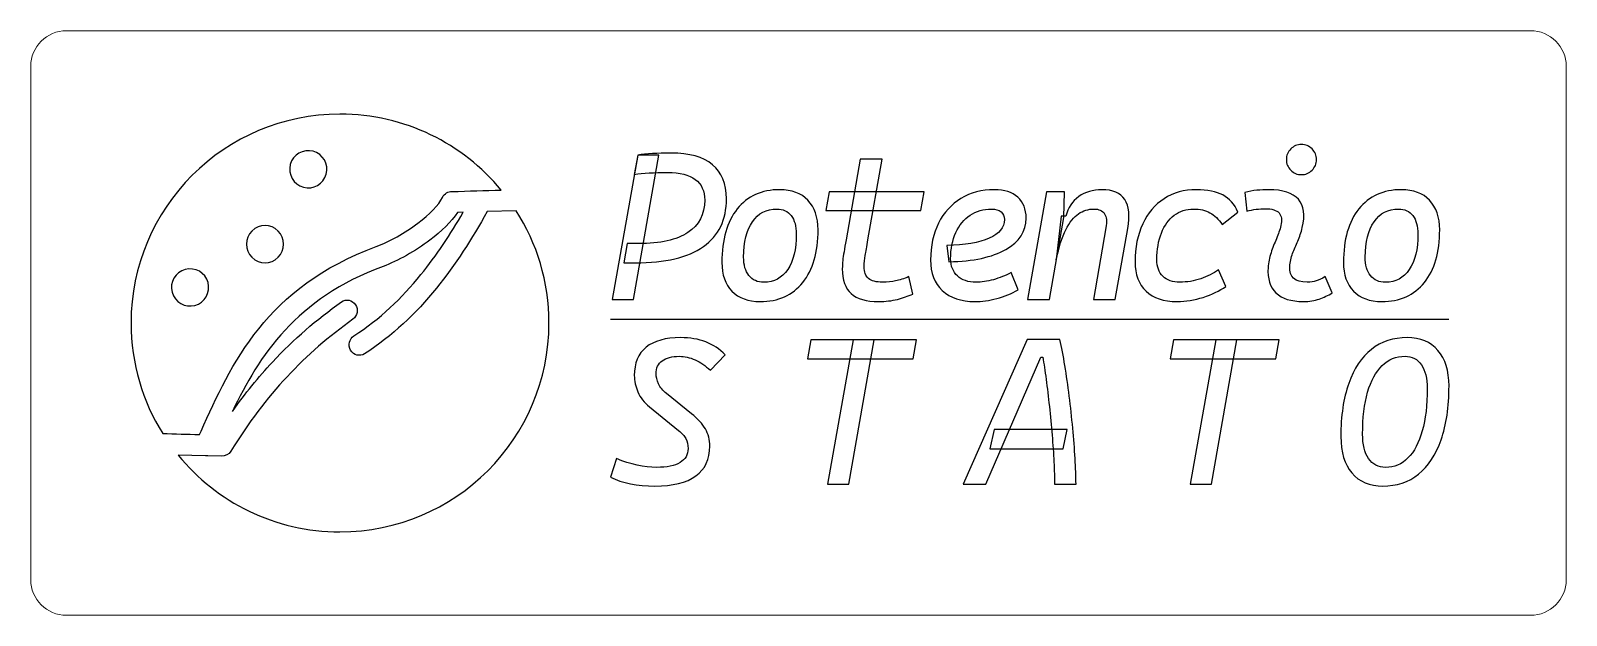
# Model space of a CAD drawing. Header units: centimetres. Extents: x -8.43 to -0.44, y 6.29 to 9.33.
import ezdxf

# ---------------------------------------------------------------- set-up
doc = ezdxf.new("R2010")
doc.units = ezdxf.units.CM
doc.header["$MEASUREMENT"] = 0
doc.layers.add('Layer 1', color=7, linetype='Continuous')

msp = doc.modelspace()

# ---------------------------------------------------------------- linework, layer by layer
at = {"layer": 'Layer 1', "color": 7, "lineweight": 20}
msp.add_open_spline([(-8.24431, 9.33314), (-8.24431, 9.33314), (-0.62432, 9.33314), (-0.62432, 9.33314), (-0.62432, 9.33314), (-0.52243, 9.33314), (-0.4391, 9.2498), (-0.4391, 9.14793), (-0.4391, 9.14793), (-0.4391, 9.14793), (-0.4391, 6.47565), (-0.4391, 6.47565), (-0.4391, 6.47565), (-0.4391, 6.37378), (-0.52243, 6.29044), (-0.62432, 6.29044), (-0.62432, 6.29044), (-0.62432, 6.29044), (-8.24431, 6.29044), (-8.24431, 6.29044), (-8.24431, 6.29044), (-8.3462, 6.29044), (-8.42953, 6.37378), (-8.42953, 6.47565), (-8.42953, 6.47565), (-8.42953, 6.47565), (-8.42953, 9.14793), (-8.42953, 9.14793), (-8.42953, 9.14793), (-8.42953, 9.2498), (-8.3462, 9.33314), (-8.24431, 9.33314)], degree=3, knots=[0, 0, 0, 0, 0.1111111, 0.1111111, 0.1111111, 0.1111111, 0.2222222, 0.2222222, 0.2222222, 0.2222222, 0.3333333, 0.3333333, 0.3333333, 0.3333333, 0.4444444, 0.4444444, 0.4444444, 0.4444444, 0.5555556, 0.5555556, 0.5555556, 0.5555556, 0.6666667, 0.6666667, 0.6666667, 0.6666667, 0.7777778, 0.7777778, 0.7777778, 0.7777778, 1, 1, 1, 1], dxfattribs=at)
at = {"layer": 'Layer 1', "color": 154}
for points, knots in [([(-6.82016, 8.89911), (-6.48244, 8.89911), (-6.18069, 8.74515), (-5.98126, 8.50358), (-5.98126, 8.50358), (-6.06639, 8.50096), (-6.1515, 8.49845), (-6.2367, 8.49619), (-6.2367, 8.49619), (-6.25702, 8.49726), (-6.27698, 8.48597), (-6.28662, 8.46579), (-6.28662, 8.46579), (-6.30568, 8.42592), (-6.35456, 8.37746), (-6.41467, 8.33197), (-6.41467, 8.33197), (-6.48259, 8.28057), (-6.56285, 8.23494), (-6.63133, 8.20974), (-6.63133, 8.20974), (-7.204, 7.99896), (-7.38521, 7.60013), (-7.54335, 7.24944), (-7.54335, 7.24944), (-7.54335, 7.24944), (-7.55158, 7.23144), (-7.55158, 7.23144), (-7.55158, 7.23144), (-7.61483, 7.23278), (-7.679, 7.23501), (-7.74283, 7.23639), (-7.74283, 7.23639), (-7.84715, 7.40328), (-7.90748, 7.60047), (-7.90748, 7.81179), (-7.90748, 7.81179), (-7.90748, 8.4123), (-7.42067, 8.89911), (-6.82016, 8.89911)], [0, 0, 0, 0, 0.0909091, 0.0909091, 0.0909091, 0.0909091, 0.1818182, 0.1818182, 0.1818182, 0.1818182, 0.2727273, 0.2727273, 0.2727273, 0.2727273, 0.3636364, 0.3636364, 0.3636364, 0.3636364, 0.4545455, 0.4545455, 0.4545455, 0.4545455, 0.5454545, 0.5454545, 0.5454545, 0.5454545, 0.6363636, 0.6363636, 0.6363636, 0.6363636, 0.7272727, 0.7272727, 0.7272727, 0.7272727, 0.8181818, 0.8181818, 0.8181818, 0.8181818, 1, 1, 1, 1]), ([(-7.0103, 8.51851), (-7.06194, 8.53235), (-7.09258, 8.58542), (-7.07874, 8.63706), (-7.07874, 8.63706), (-7.0649, 8.68869), (-7.01183, 8.71933), (-6.9602, 8.7055), (-6.9602, 8.7055), (-6.90856, 8.69166), (-6.87792, 8.63859), (-6.89176, 8.58695), (-6.89176, 8.58695), (-6.90559, 8.53532), (-6.95866, 8.50468), (-7.0103, 8.51851)], [0, 0, 0, 0, 0.2, 0.2, 0.2, 0.2, 0.4, 0.4, 0.4, 0.4, 0.6, 0.6, 0.6, 0.6, 1, 1, 1, 1]), ([(-1.81742, 8.58398), (-1.83892, 8.58398), (-1.85752, 8.59157), (-1.87287, 8.60692), (-1.87287, 8.60692), (-1.88804, 8.62227), (-1.89581, 8.6407), (-1.89581, 8.66219), (-1.89581, 8.66219), (-1.89581, 8.68404), (-1.88804, 8.70265), (-1.87287, 8.71782), (-1.87287, 8.71782), (-1.85752, 8.73299), (-1.83892, 8.74057), (-1.81742, 8.74057), (-1.81742, 8.74057), (-1.79557, 8.74057), (-1.77715, 8.73299), (-1.76198, 8.71782), (-1.76198, 8.71782), (-1.7468, 8.70265), (-1.73922, 8.68404), (-1.73922, 8.66219), (-1.73922, 8.66219), (-1.73922, 8.6407), (-1.7468, 8.62227), (-1.76198, 8.60692), (-1.76198, 8.60692), (-1.77715, 8.59157), (-1.79557, 8.58398), (-1.81742, 8.58398)], [0, 0, 0, 0, 0.1111111, 0.1111111, 0.1111111, 0.1111111, 0.2222222, 0.2222222, 0.2222222, 0.2222222, 0.3333333, 0.3333333, 0.3333333, 0.3333333, 0.4444444, 0.4444444, 0.4444444, 0.4444444, 0.5555556, 0.5555556, 0.5555556, 0.5555556, 0.6666667, 0.6666667, 0.6666667, 0.6666667, 0.7777778, 0.7777778, 0.7777778, 0.7777778, 1, 1, 1, 1]), ([(-5.40349, 7.93415), (-5.40349, 7.93415), (-5.2711, 8.68549), (-5.2711, 8.68549), (-5.2711, 8.68549), (-5.2711, 8.68549), (-5.16111, 8.68549), (-5.16111, 8.68549), (-5.16111, 8.68549), (-5.16111, 8.68549), (-5.29332, 7.93415), (-5.29332, 7.93415), (-5.29332, 7.93415), (-5.29332, 7.93415), (-5.40349, 7.93415), (-5.40349, 7.93415)], [0, 0, 0, 0, 0.2, 0.2, 0.2, 0.2, 0.4, 0.4, 0.4, 0.4, 0.6, 0.6, 0.6, 0.6, 1, 1, 1, 1]), ([(-5.34317, 8.12469), (-5.34317, 8.12469), (-5.32565, 8.22511), (-5.32565, 8.22511), (-5.32565, 8.22511), (-5.32565, 8.22511), (-5.26641, 8.22511), (-5.26641, 8.22511), (-5.26641, 8.22511), (-5.15353, 8.22511), (-5.06792, 8.24426), (-5.00976, 8.28255), (-5.00976, 8.28255), (-4.9516, 8.32084), (-4.92253, 8.37719), (-4.92253, 8.4516), (-4.92253, 8.4516), (-4.92253, 8.49892), (-4.93878, 8.53468), (-4.97147, 8.55906), (-4.97147, 8.55906), (-5.00398, 8.58344), (-5.05184, 8.59554), (-5.11506, 8.59554), (-5.11506, 8.59554), (-5.18567, 8.59554), (-5.24347, 8.59211), (-5.28862, 8.58507), (-5.28862, 8.58507), (-5.28862, 8.58507), (-5.2711, 8.68549), (-5.2711, 8.68549), (-5.2711, 8.68549), (-5.22595, 8.69253), (-5.16816, 8.69614), (-5.09754, 8.69614), (-5.09754, 8.69614), (-5.00272, 8.69614), (-4.93083, 8.67592), (-4.88225, 8.63582), (-4.88225, 8.63582), (-4.83349, 8.59554), (-4.80928, 8.53648), (-4.80928, 8.45846), (-4.80928, 8.45846), (-4.80928, 8.34883), (-4.8492, 8.26575), (-4.92939, 8.20922), (-4.92939, 8.20922), (-5.0094, 8.15287), (-5.12752, 8.12469), (-5.28393, 8.12469), (-5.28393, 8.12469), (-5.28393, 8.12469), (-5.34317, 8.12469), (-5.34317, 8.12469)], [0, 0, 0, 0, 0.0666667, 0.0666667, 0.0666667, 0.0666667, 0.1333333, 0.1333333, 0.1333333, 0.1333333, 0.2, 0.2, 0.2, 0.2, 0.2666667, 0.2666667, 0.2666667, 0.2666667, 0.3333333, 0.3333333, 0.3333333, 0.3333333, 0.4, 0.4, 0.4, 0.4, 0.4666667, 0.4666667, 0.4666667, 0.4666667, 0.5333333, 0.5333333, 0.5333333, 0.5333333, 0.6, 0.6, 0.6, 0.6, 0.6666667, 0.6666667, 0.6666667, 0.6666667, 0.7333333, 0.7333333, 0.7333333, 0.7333333, 0.8, 0.8, 0.8, 0.8, 0.8666667, 0.8666667, 0.8666667, 0.8666667, 1, 1, 1, 1]), ([(-4.01735, 7.92349), (-4.08219, 7.92349), (-4.12987, 7.9374), (-4.16039, 7.96503), (-4.16039, 7.96503), (-4.19092, 7.99285), (-4.20627, 8.03583), (-4.20627, 8.09453), (-4.20627, 8.09453), (-4.20627, 8.10934), (-4.20555, 8.12343), (-4.2041, 8.13716), (-4.2041, 8.13716), (-4.20266, 8.1507), (-4.20049, 8.16587), (-4.19742, 8.18285), (-4.19742, 8.18285), (-4.19453, 8.19983), (-4.19092, 8.2206), (-4.18658, 8.24534), (-4.18658, 8.24534), (-4.18658, 8.24534), (-4.11307, 8.66436), (-4.11307, 8.66436), (-4.11307, 8.66436), (-4.11307, 8.66436), (-3.99929, 8.66436), (-3.99929, 8.66436), (-3.99929, 8.66436), (-3.99929, 8.66436), (-4.0728, 8.24534), (-4.0728, 8.24534), (-4.0728, 8.24534), (-4.07876, 8.20994), (-4.08363, 8.18285), (-4.08743, 8.16371), (-4.08743, 8.16371), (-4.09104, 8.14474), (-4.09303, 8.12524), (-4.09303, 8.10501), (-4.09303, 8.10501), (-4.09303, 8.07719), (-4.08526, 8.05678), (-4.06973, 8.0436), (-4.06973, 8.0436), (-4.05419, 8.0306), (-4.02981, 8.02409), (-3.99658, 8.02409), (-3.99658, 8.02409), (-3.97093, 8.02409), (-3.94836, 8.02626), (-3.92885, 8.03042), (-3.92885, 8.03042), (-3.90953, 8.03475), (-3.88641, 8.04234), (-3.85968, 8.05317), (-3.85968, 8.05317), (-3.85968, 8.05317), (-3.83891, 7.96269), (-3.83891, 7.96269), (-3.83891, 7.96269), (-3.86437, 7.95185), (-3.89128, 7.94246), (-3.91964, 7.93487), (-3.91964, 7.93487), (-3.948, 7.92729), (-3.98069, 7.92349), (-4.01735, 7.92349)], [0, 0, 0, 0, 0.0555556, 0.0555556, 0.0555556, 0.0555556, 0.1111111, 0.1111111, 0.1111111, 0.1111111, 0.1666667, 0.1666667, 0.1666667, 0.1666667, 0.2222222, 0.2222222, 0.2222222, 0.2222222, 0.2777778, 0.2777778, 0.2777778, 0.2777778, 0.3333333, 0.3333333, 0.3333333, 0.3333333, 0.3888889, 0.3888889, 0.3888889, 0.3888889, 0.4444444, 0.4444444, 0.4444444, 0.4444444, 0.5, 0.5, 0.5, 0.5, 0.5555556, 0.5555556, 0.5555556, 0.5555556, 0.6111111, 0.6111111, 0.6111111, 0.6111111, 0.6666667, 0.6666667, 0.6666667, 0.6666667, 0.7222222, 0.7222222, 0.7222222, 0.7222222, 0.7777778, 0.7777778, 0.7777778, 0.7777778, 0.8333333, 0.8333333, 0.8333333, 0.8333333, 0.8888889, 0.8888889, 0.8888889, 0.8888889, 1, 1, 1, 1]), ([(-4.63411, 7.92349), (-4.6966, 7.92349), (-4.74537, 7.94156), (-4.78041, 7.97732), (-4.78041, 7.97732), (-4.81563, 8.01308), (-4.83314, 8.06292), (-4.83314, 8.12668), (-4.83314, 8.12668), (-4.83314, 8.24606), (-4.80641, 8.3389), (-4.75313, 8.40554), (-4.75313, 8.40554), (-4.70004, 8.47237), (-4.62599, 8.5056), (-4.53153, 8.5056), (-4.53153, 8.5056), (-4.46904, 8.5056), (-4.42027, 8.48736), (-4.38523, 8.45051), (-4.38523, 8.45051), (-4.35019, 8.41385), (-4.33249, 8.36274), (-4.33249, 8.29718), (-4.33249, 8.29718), (-4.33249, 8.1796), (-4.35904, 8.08803), (-4.41214, 8.02229), (-4.41214, 8.02229), (-4.46524, 7.95655), (-4.53929, 7.92349), (-4.63411, 7.92349)], [0, 0, 0, 0, 0.1111111, 0.1111111, 0.1111111, 0.1111111, 0.2222222, 0.2222222, 0.2222222, 0.2222222, 0.3333333, 0.3333333, 0.3333333, 0.3333333, 0.4444444, 0.4444444, 0.4444444, 0.4444444, 0.5555556, 0.5555556, 0.5555556, 0.5555556, 0.6666667, 0.6666667, 0.6666667, 0.6666667, 0.7777778, 0.7777778, 0.7777778, 0.7777778, 1, 1, 1, 1]), ([(-4.29134, 8.39669), (-4.29134, 8.39669), (-4.274, 8.49494), (-4.274, 8.49494), (-4.274, 8.49494), (-4.274, 8.49494), (-3.77967, 8.49494), (-3.77967, 8.49494), (-3.77967, 8.49494), (-3.77967, 8.49494), (-3.79719, 8.39669), (-3.79719, 8.39669), (-3.79719, 8.39669), (-3.79719, 8.39669), (-4.29134, 8.39669), (-4.29134, 8.39669)], [0, 0, 0, 0, 0.2, 0.2, 0.2, 0.2, 0.4, 0.4, 0.4, 0.4, 0.6, 0.6, 0.6, 0.6, 1, 1, 1, 1]), ([(-3.51094, 8.02409), (-3.48277, 8.02409), (-3.4526, 8.02861), (-3.42046, 8.03728), (-3.42046, 8.03728), (-3.38849, 8.04613), (-3.3576, 8.05841), (-3.32798, 8.0743), (-3.32798, 8.0743), (-3.32798, 8.0743), (-3.29132, 7.98382), (-3.29132, 7.98382), (-3.29132, 7.98382), (-3.326, 7.96485), (-3.36302, 7.95004), (-3.40257, 7.93939), (-3.40257, 7.93939), (-3.44195, 7.92891), (-3.4797, 7.92349), (-3.51582, 7.92349), (-3.51582, 7.92349), (-3.58842, 7.92349), (-3.64513, 7.94264), (-3.68595, 7.98075), (-3.68595, 7.98075), (-3.72659, 8.01886), (-3.747, 8.07196), (-3.747, 8.14005), (-3.747, 8.14005), (-3.747, 8.21337), (-3.73309, 8.27731), (-3.70546, 8.33203), (-3.70546, 8.33203), (-3.67782, 8.38676), (-3.63899, 8.42938), (-3.58933, 8.45991), (-3.58933, 8.45991), (-3.53948, 8.49043), (-3.4815, 8.5056), (-3.41522, 8.5056), (-3.41522, 8.5056), (-3.36302, 8.5056), (-3.32238, 8.4926), (-3.29331, 8.46641), (-3.29331, 8.46641), (-3.26423, 8.4404), (-3.2496, 8.4041), (-3.2496, 8.3575), (-3.2496, 8.3575), (-3.2496, 8.28833), (-3.285, 8.23378), (-3.35562, 8.19405), (-3.35562, 8.19405), (-3.42642, 8.15413), (-3.52503, 8.133), (-3.65182, 8.13047), (-3.65182, 8.13047), (-3.65182, 8.13047), (-3.66283, 8.21518), (-3.66283, 8.21518), (-3.66283, 8.21518), (-3.56837, 8.21662), (-3.49469, 8.22909), (-3.44195, 8.25275), (-3.44195, 8.25275), (-3.38921, 8.27641), (-3.36284, 8.30892), (-3.36284, 8.35064), (-3.36284, 8.35064), (-3.36284, 8.36743), (-3.36862, 8.3808), (-3.38036, 8.39055), (-3.38036, 8.39055), (-3.39192, 8.4003), (-3.40853, 8.405), (-3.43003, 8.405), (-3.43003, 8.405), (-3.47193, 8.405), (-3.50895, 8.39434), (-3.54092, 8.37285), (-3.54092, 8.37285), (-3.57289, 8.35136), (-3.59763, 8.3212), (-3.61551, 8.28237), (-3.61551, 8.28237), (-3.63321, 8.24353), (-3.64242, 8.1982), (-3.64279, 8.14637), (-3.64279, 8.14637), (-3.64242, 8.1079), (-3.6305, 8.07792), (-3.60721, 8.05642), (-3.60721, 8.05642), (-3.58409, 8.03493), (-3.55194, 8.02409), (-3.51094, 8.02409)], [0, 0, 0, 0, 0.04, 0.04, 0.04, 0.04, 0.08, 0.08, 0.08, 0.08, 0.12, 0.12, 0.12, 0.12, 0.16, 0.16, 0.16, 0.16, 0.2, 0.2, 0.2, 0.2, 0.24, 0.24, 0.24, 0.24, 0.28, 0.28, 0.28, 0.28, 0.32, 0.32, 0.32, 0.32, 0.36, 0.36, 0.36, 0.36, 0.4, 0.4, 0.4, 0.4, 0.44, 0.44, 0.44, 0.44, 0.48, 0.48, 0.48, 0.48, 0.52, 0.52, 0.52, 0.52, 0.56, 0.56, 0.56, 0.56, 0.6, 0.6, 0.6, 0.6, 0.64, 0.64, 0.64, 0.64, 0.68, 0.68, 0.68, 0.68, 0.72, 0.72, 0.72, 0.72, 0.76, 0.76, 0.76, 0.76, 0.8, 0.8, 0.8, 0.8, 0.84, 0.84, 0.84, 0.84, 0.88, 0.88, 0.88, 0.88, 0.92, 0.92, 0.92, 0.92, 1, 1, 1, 1]), ([(-3.24276, 7.93415), (-3.24276, 7.93415), (-3.14378, 8.49494), (-3.14378, 8.49494), (-3.14378, 8.49494), (-3.14378, 8.49494), (-3.05023, 8.49494), (-3.05023, 8.49494), (-3.05023, 8.49494), (-3.05023, 8.49494), (-3.05384, 8.36111), (-3.05384, 8.36111), (-3.05384, 8.36111), (-3.05384, 8.36111), (-3.12897, 7.93415), (-3.12897, 7.93415), (-3.12897, 7.93415), (-3.12897, 7.93415), (-3.24276, 7.93415), (-3.24276, 7.93415)], [0, 0, 0, 0, 0.1666667, 0.1666667, 0.1666667, 0.1666667, 0.3333333, 0.3333333, 0.3333333, 0.3333333, 0.5, 0.5, 0.5, 0.5, 0.6666667, 0.6666667, 0.6666667, 0.6666667, 1, 1, 1, 1]), ([(-2.89996, 7.93415), (-2.89996, 7.93415), (-2.83476, 8.30711), (-2.83476, 8.30711), (-2.83476, 8.30711), (-2.82916, 8.33962), (-2.83151, 8.364), (-2.84198, 8.38044), (-2.84198, 8.38044), (-2.85246, 8.39687), (-2.87106, 8.405), (-2.89779, 8.405), (-2.89779, 8.405), (-2.92633, 8.405), (-2.95288, 8.39687), (-2.97726, 8.38026), (-2.97726, 8.38026), (-3.00146, 8.36364), (-3.0235, 8.33601), (-3.043, 8.29736), (-3.043, 8.29736), (-3.06269, 8.25871), (-3.0793, 8.20651), (-3.09303, 8.14059), (-3.09303, 8.14059), (-3.09303, 8.14059), (-3.06666, 8.36743), (-3.06666, 8.36743), (-3.06666, 8.36743), (-3.06666, 8.36743), (-3.04336, 8.36743), (-3.04336, 8.36743), (-3.04336, 8.36743), (-3.03198, 8.41168), (-3.00959, 8.44564), (-2.97618, 8.46966), (-2.97618, 8.46966), (-2.94258, 8.49368), (-2.90231, 8.5056), (-2.85553, 8.5056), (-2.85553, 8.5056), (-2.79864, 8.5056), (-2.75908, 8.48862), (-2.73669, 8.45449), (-2.73669, 8.45449), (-2.71429, 8.42053), (-2.70905, 8.36996), (-2.72115, 8.30296), (-2.72115, 8.30296), (-2.72115, 8.30296), (-2.78617, 7.93415), (-2.78617, 7.93415), (-2.78617, 7.93415), (-2.78617, 7.93415), (-2.89996, 7.93415), (-2.89996, 7.93415)], [0, 0, 0, 0, 0.0666667, 0.0666667, 0.0666667, 0.0666667, 0.1333333, 0.1333333, 0.1333333, 0.1333333, 0.2, 0.2, 0.2, 0.2, 0.2666667, 0.2666667, 0.2666667, 0.2666667, 0.3333333, 0.3333333, 0.3333333, 0.3333333, 0.4, 0.4, 0.4, 0.4, 0.4666667, 0.4666667, 0.4666667, 0.4666667, 0.5333333, 0.5333333, 0.5333333, 0.5333333, 0.6, 0.6, 0.6, 0.6, 0.6666667, 0.6666667, 0.6666667, 0.6666667, 0.7333333, 0.7333333, 0.7333333, 0.7333333, 0.8, 0.8, 0.8, 0.8, 0.8666667, 0.8666667, 0.8666667, 0.8666667, 1, 1, 1, 1]), ([(-2.44918, 8.02409), (-2.41251, 8.02409), (-2.37657, 8.03005), (-2.34153, 8.04215), (-2.34153, 8.04215), (-2.30649, 8.05408), (-2.27525, 8.06979), (-2.24816, 8.08911), (-2.24816, 8.08911), (-2.24816, 8.08911), (-2.21005, 8.00242), (-2.21005, 8.00242), (-2.21005, 8.00242), (-2.24455, 7.97876), (-2.2841, 7.9598), (-2.32853, 7.94535), (-2.32853, 7.94535), (-2.37296, 7.93072), (-2.41829, 7.92349), (-2.46453, 7.92349), (-2.46453, 7.92349), (-2.53406, 7.92349), (-2.58788, 7.94156), (-2.62599, 7.9775), (-2.62599, 7.9775), (-2.66392, 8.01344), (-2.68307, 8.06419), (-2.68307, 8.12939), (-2.68307, 8.12939), (-2.68307, 8.20525), (-2.66988, 8.27135), (-2.64333, 8.32752), (-2.64333, 8.32752), (-2.61696, 8.38387), (-2.57976, 8.42758), (-2.53208, 8.45882), (-2.53208, 8.45882), (-2.48421, 8.49007), (-2.42823, 8.5056), (-2.36393, 8.5056), (-2.36393, 8.5056), (-2.30613, 8.5056), (-2.26008, 8.49639), (-2.22594, 8.47815), (-2.22594, 8.47815), (-2.19163, 8.45973), (-2.1658, 8.43011), (-2.1481, 8.38929), (-2.1481, 8.38929), (-2.1481, 8.38929), (-2.2301, 8.32409), (-2.2301, 8.32409), (-2.2301, 8.32409), (-2.24852, 8.35226), (-2.26947, 8.37285), (-2.29313, 8.38586), (-2.29313, 8.38586), (-2.31679, 8.39868), (-2.34533, 8.405), (-2.37874, 8.405), (-2.37874, 8.405), (-2.41685, 8.405), (-2.45026, 8.39416), (-2.47916, 8.37231), (-2.47916, 8.37231), (-2.50787, 8.35046), (-2.53009, 8.31975), (-2.5458, 8.2802), (-2.5458, 8.2802), (-2.56152, 8.24065), (-2.56946, 8.19423), (-2.56982, 8.14113), (-2.56982, 8.14113), (-2.56946, 8.10392), (-2.55881, 8.07521), (-2.53786, 8.0548), (-2.53786, 8.0548), (-2.51691, 8.03439), (-2.48729, 8.02409), (-2.44918, 8.02409)], [0, 0, 0, 0, 0.047619, 0.047619, 0.047619, 0.047619, 0.0952381, 0.0952381, 0.0952381, 0.0952381, 0.1428571, 0.1428571, 0.1428571, 0.1428571, 0.1904762, 0.1904762, 0.1904762, 0.1904762, 0.2380952, 0.2380952, 0.2380952, 0.2380952, 0.2857143, 0.2857143, 0.2857143, 0.2857143, 0.3333333, 0.3333333, 0.3333333, 0.3333333, 0.3809524, 0.3809524, 0.3809524, 0.3809524, 0.4285714, 0.4285714, 0.4285714, 0.4285714, 0.4761905, 0.4761905, 0.4761905, 0.4761905, 0.5238095, 0.5238095, 0.5238095, 0.5238095, 0.5714286, 0.5714286, 0.5714286, 0.5714286, 0.6190476, 0.6190476, 0.6190476, 0.6190476, 0.6666667, 0.6666667, 0.6666667, 0.6666667, 0.7142857, 0.7142857, 0.7142857, 0.7142857, 0.7619048, 0.7619048, 0.7619048, 0.7619048, 0.8095238, 0.8095238, 0.8095238, 0.8095238, 0.8571429, 0.8571429, 0.8571429, 0.8571429, 0.9047619, 0.9047619, 0.9047619, 0.9047619, 1, 1, 1, 1]), ([(-1.69316, 8.05317), (-1.69316, 8.05317), (-1.65668, 7.9681), (-1.65668, 7.9681), (-1.65668, 7.9681), (-1.67817, 7.95564), (-1.70093, 7.94517), (-1.72495, 7.9365), (-1.72495, 7.9365), (-1.74879, 7.92783), (-1.77642, 7.92349), (-1.80749, 7.92349), (-1.80749, 7.92349), (-1.87125, 7.92349), (-1.91875, 7.93848), (-1.94981, 7.96847), (-1.94981, 7.96847), (-1.98088, 7.99845), (-1.9946, 8.04252), (-1.99099, 8.10031), (-1.99099, 8.10031), (-1.98936, 8.12668), (-1.98413, 8.15251), (-1.97546, 8.17761), (-1.97546, 8.17761), (-1.96679, 8.20254), (-1.9574, 8.22692), (-1.94746, 8.25058), (-1.94746, 8.25058), (-1.93735, 8.27424), (-1.92958, 8.297), (-1.92434, 8.31885), (-1.92434, 8.31885), (-1.91694, 8.34775), (-1.92001, 8.3696), (-1.93356, 8.38441), (-1.93356, 8.38441), (-1.94728, 8.39922), (-1.97076, 8.40663), (-2.00435, 8.40663), (-2.00435, 8.40663), (-2.03777, 8.40663), (-2.0701, 8.40265), (-2.10116, 8.39452), (-2.10116, 8.39452), (-2.10116, 8.39452), (-2.11218, 8.49079), (-2.11218, 8.49079), (-2.11218, 8.49079), (-2.09141, 8.49675), (-2.07064, 8.50072), (-2.04987, 8.50271), (-2.04987, 8.50271), (-2.02892, 8.5047), (-2.00815, 8.5056), (-1.98738, 8.5056), (-1.98738, 8.5056), (-1.91441, 8.5056), (-1.86294, 8.48898), (-1.83332, 8.45557), (-1.83332, 8.45557), (-1.8037, 8.42234), (-1.79683, 8.37321), (-1.81273, 8.30819), (-1.81273, 8.30819), (-1.81869, 8.28327), (-1.82663, 8.25979), (-1.83621, 8.23812), (-1.83621, 8.23812), (-1.84596, 8.21644), (-1.85481, 8.19495), (-1.86294, 8.17382), (-1.86294, 8.17382), (-1.87106, 8.15269), (-1.87612, 8.12975), (-1.87775, 8.10501), (-1.87775, 8.10501), (-1.88172, 8.05119), (-1.85138, 8.02409), (-1.78672, 8.02409), (-1.78672, 8.02409), (-1.7692, 8.02409), (-1.75367, 8.02626), (-1.74048, 8.03078), (-1.74048, 8.03078), (-1.7273, 8.03511), (-1.71141, 8.0427), (-1.69316, 8.05317)], [0, 0, 0, 0, 0.0434783, 0.0434783, 0.0434783, 0.0434783, 0.0869565, 0.0869565, 0.0869565, 0.0869565, 0.1304348, 0.1304348, 0.1304348, 0.1304348, 0.173913, 0.173913, 0.173913, 0.173913, 0.2173913, 0.2173913, 0.2173913, 0.2173913, 0.2608696, 0.2608696, 0.2608696, 0.2608696, 0.3043478, 0.3043478, 0.3043478, 0.3043478, 0.3478261, 0.3478261, 0.3478261, 0.3478261, 0.3913043, 0.3913043, 0.3913043, 0.3913043, 0.4347826, 0.4347826, 0.4347826, 0.4347826, 0.4782609, 0.4782609, 0.4782609, 0.4782609, 0.5217391, 0.5217391, 0.5217391, 0.5217391, 0.5652174, 0.5652174, 0.5652174, 0.5652174, 0.6086957, 0.6086957, 0.6086957, 0.6086957, 0.6521739, 0.6521739, 0.6521739, 0.6521739, 0.6956522, 0.6956522, 0.6956522, 0.6956522, 0.7391304, 0.7391304, 0.7391304, 0.7391304, 0.7826087, 0.7826087, 0.7826087, 0.7826087, 0.826087, 0.826087, 0.826087, 0.826087, 0.8695652, 0.8695652, 0.8695652, 0.8695652, 0.9130435, 0.9130435, 0.9130435, 0.9130435, 1, 1, 1, 1]), ([(-1.39951, 7.92349), (-1.462, 7.92349), (-1.51077, 7.94156), (-1.54581, 7.97732), (-1.54581, 7.97732), (-1.58103, 8.01308), (-1.59854, 8.06292), (-1.59854, 8.12668), (-1.59854, 8.12668), (-1.59854, 8.24606), (-1.57181, 8.3389), (-1.51853, 8.40554), (-1.51853, 8.40554), (-1.46544, 8.47237), (-1.39139, 8.5056), (-1.29693, 8.5056), (-1.29693, 8.5056), (-1.23444, 8.5056), (-1.18567, 8.48736), (-1.15063, 8.45051), (-1.15063, 8.45051), (-1.11559, 8.41385), (-1.09789, 8.36274), (-1.09789, 8.29718), (-1.09789, 8.29718), (-1.09789, 8.1796), (-1.12444, 8.08803), (-1.17754, 8.02229), (-1.17754, 8.02229), (-1.23064, 7.95655), (-1.30469, 7.92349), (-1.39951, 7.92349)], [0, 0, 0, 0, 0.1111111, 0.1111111, 0.1111111, 0.1111111, 0.2222222, 0.2222222, 0.2222222, 0.2222222, 0.3333333, 0.3333333, 0.3333333, 0.3333333, 0.4444444, 0.4444444, 0.4444444, 0.4444444, 0.5555556, 0.5555556, 0.5555556, 0.5555556, 0.6666667, 0.6666667, 0.6666667, 0.6666667, 0.7777778, 0.7777778, 0.7777778, 0.7777778, 1, 1, 1, 1]), ([(-5.9032, 8.39634), (-5.79535, 8.22752), (-5.73284, 8.02696), (-5.73284, 7.81179), (-5.73284, 7.81179), (-5.73284, 7.21128), (-6.21965, 6.72447), (-6.82016, 6.72447), (-6.82016, 6.72447), (-7.15944, 6.72447), (-7.4624, 6.8799), (-7.6618, 7.1234), (-7.6618, 7.1234), (-7.6618, 7.1234), (-7.52027, 7.11984), (-7.52027, 7.11984), (-7.52027, 7.11984), (-7.51626, 7.11974), (-7.51234, 7.12012), (-7.50856, 7.12091), (-7.50856, 7.12091), (-7.50856, 7.12091), (-7.4366, 7.1194), (-7.4366, 7.1194), (-7.4366, 7.1194), (-7.41788, 7.11788), (-7.39898, 7.12686), (-7.38813, 7.14447), (-7.38813, 7.14447), (-7.29775, 7.29151), (-7.20081, 7.41939), (-7.09568, 7.53223), (-7.09568, 7.53223), (-6.99061, 7.64502), (-6.87701, 7.74322), (-6.75328, 7.83091), (-6.75328, 7.83091), (-6.72925, 7.84799), (-6.72306, 7.88215), (-6.73946, 7.90718), (-6.73946, 7.90718), (-6.75586, 7.93221), (-6.78865, 7.93865), (-6.81268, 7.92157), (-6.81268, 7.92157), (-6.94194, 7.82996), (-7.06087, 7.7271), (-7.17116, 7.60871), (-7.17116, 7.60871), (-7.24449, 7.53), (-7.31387, 7.44456), (-7.37979, 7.35113), (-7.37979, 7.35113), (-7.24073, 7.6408), (-7.04962, 7.93931), (-6.59627, 8.10618), (-6.59627, 8.10618), (-6.51848, 8.13481), (-6.4283, 8.18589), (-6.35279, 8.24303), (-6.35279, 8.24303), (-6.29253, 8.28863), (-6.2404, 8.33921), (-6.20895, 8.38728), (-6.20895, 8.38728), (-6.20895, 8.38728), (-6.17875, 8.38808), (-6.17875, 8.38808), (-6.17875, 8.38808), (-6.24527, 8.27351), (-6.31766, 8.16376), (-6.39915, 8.06349), (-6.39915, 8.06349), (-6.49921, 7.94039), (-6.61329, 7.83149), (-6.74756, 7.7455), (-6.74756, 7.7455), (-6.77239, 7.7296), (-6.78014, 7.69573), (-6.76488, 7.66987), (-6.76488, 7.66987), (-6.74962, 7.64401), (-6.71711, 7.63592), (-6.69228, 7.65182), (-6.69228, 7.65182), (-6.54809, 7.74416), (-6.42581, 7.86083), (-6.31871, 7.99259), (-6.31871, 7.99259), (-6.21917, 8.11506), (-6.13292, 8.25056), (-6.05443, 8.39153), (-6.05443, 8.39153), (-6.05443, 8.39153), (-5.9032, 8.39634), (-5.9032, 8.39634)], [0, 0, 0, 0, 0.04, 0.04, 0.04, 0.04, 0.08, 0.08, 0.08, 0.08, 0.12, 0.12, 0.12, 0.12, 0.16, 0.16, 0.16, 0.16, 0.2, 0.2, 0.2, 0.2, 0.24, 0.24, 0.24, 0.24, 0.28, 0.28, 0.28, 0.28, 0.32, 0.32, 0.32, 0.32, 0.36, 0.36, 0.36, 0.36, 0.4, 0.4, 0.4, 0.4, 0.44, 0.44, 0.44, 0.44, 0.48, 0.48, 0.48, 0.48, 0.52, 0.52, 0.52, 0.52, 0.56, 0.56, 0.56, 0.56, 0.6, 0.6, 0.6, 0.6, 0.64, 0.64, 0.64, 0.64, 0.68, 0.68, 0.68, 0.68, 0.72, 0.72, 0.72, 0.72, 0.76, 0.76, 0.76, 0.76, 0.8, 0.8, 0.8, 0.8, 0.84, 0.84, 0.84, 0.84, 0.88, 0.88, 0.88, 0.88, 0.92, 0.92, 0.92, 0.92, 1, 1, 1, 1]), ([(-4.61461, 8.02355), (-4.56169, 8.02355), (-4.52033, 8.04577), (-4.49053, 8.09002), (-4.49053, 8.09002), (-4.46073, 8.13427), (-4.44574, 8.19567), (-4.44574, 8.27442), (-4.44574, 8.27442), (-4.44574, 8.31524), (-4.45459, 8.34739), (-4.47229, 8.3705), (-4.47229, 8.3705), (-4.48981, 8.39362), (-4.51473, 8.405), (-4.54688, 8.405), (-4.54688, 8.405), (-4.60124, 8.405), (-4.64369, 8.38297), (-4.67403, 8.3389), (-4.67403, 8.3389), (-4.70455, 8.29483), (-4.7199, 8.23342), (-4.7199, 8.15486), (-4.7199, 8.15486), (-4.7199, 8.1135), (-4.71069, 8.08135), (-4.69209, 8.05823), (-4.69209, 8.05823), (-4.67367, 8.03511), (-4.64766, 8.02355), (-4.61461, 8.02355)], [0, 0, 0, 0, 0.1111111, 0.1111111, 0.1111111, 0.1111111, 0.2222222, 0.2222222, 0.2222222, 0.2222222, 0.3333333, 0.3333333, 0.3333333, 0.3333333, 0.4444444, 0.4444444, 0.4444444, 0.4444444, 0.5555556, 0.5555556, 0.5555556, 0.5555556, 0.6666667, 0.6666667, 0.6666667, 0.6666667, 0.7777778, 0.7777778, 0.7777778, 0.7777778, 1, 1, 1, 1]), ([(-1.38001, 8.02355), (-1.32709, 8.02355), (-1.28573, 8.04577), (-1.25593, 8.09002), (-1.25593, 8.09002), (-1.22613, 8.13427), (-1.21114, 8.19567), (-1.21114, 8.27442), (-1.21114, 8.27442), (-1.21114, 8.31524), (-1.21999, 8.34739), (-1.23769, 8.3705), (-1.23769, 8.3705), (-1.25521, 8.39362), (-1.28013, 8.405), (-1.31228, 8.405), (-1.31228, 8.405), (-1.36664, 8.405), (-1.40909, 8.38297), (-1.43943, 8.3389), (-1.43943, 8.3389), (-1.46995, 8.29483), (-1.4853, 8.23342), (-1.4853, 8.15486), (-1.4853, 8.15486), (-1.4853, 8.1135), (-1.47609, 8.08135), (-1.45749, 8.05823), (-1.45749, 8.05823), (-1.43907, 8.03511), (-1.41306, 8.02355), (-1.38001, 8.02355)], [0, 0, 0, 0, 0.1111111, 0.1111111, 0.1111111, 0.1111111, 0.2222222, 0.2222222, 0.2222222, 0.2222222, 0.3333333, 0.3333333, 0.3333333, 0.3333333, 0.4444444, 0.4444444, 0.4444444, 0.4444444, 0.5555556, 0.5555556, 0.5555556, 0.5555556, 0.6666667, 0.6666667, 0.6666667, 0.6666667, 0.7777778, 0.7777778, 0.7777778, 0.7777778, 1, 1, 1, 1]), ([(-7.27882, 8.15363), (-7.31662, 8.19143), (-7.31662, 8.25271), (-7.27882, 8.29052), (-7.27882, 8.29052), (-7.24101, 8.32832), (-7.17973, 8.32832), (-7.14193, 8.29052), (-7.14193, 8.29052), (-7.10413, 8.25271), (-7.10413, 8.19143), (-7.14193, 8.15363), (-7.14193, 8.15363), (-7.17973, 8.11583), (-7.24101, 8.11583), (-7.27882, 8.15363)], [0, 0, 0, 0, 0.2, 0.2, 0.2, 0.2, 0.4, 0.4, 0.4, 0.4, 0.6, 0.6, 0.6, 0.6, 1, 1, 1, 1]), ([(-7.6938, 7.9719), (-7.70763, 8.02353), (-7.67699, 8.0766), (-7.62536, 8.09044), (-7.62536, 8.09044), (-7.57372, 8.10428), (-7.52065, 8.07364), (-7.50681, 8.022), (-7.50681, 8.022), (-7.49298, 7.97036), (-7.52362, 7.91729), (-7.57525, 7.90346), (-7.57525, 7.90346), (-7.62689, 7.88962), (-7.67996, 7.92026), (-7.6938, 7.9719)], [0, 0, 0, 0, 0.2, 0.2, 0.2, 0.2, 0.4, 0.4, 0.4, 0.4, 0.6, 0.6, 0.6, 0.6, 1, 1, 1, 1]), ([(-5.1817, 6.96301), (-5.27309, 6.96301), (-5.35039, 6.97855), (-5.41342, 7.00961), (-5.41342, 7.00961), (-5.41342, 7.00961), (-5.38073, 7.10588), (-5.38073, 7.10588), (-5.38073, 7.10588), (-5.30831, 7.07553), (-5.23877, 7.06036), (-5.17177, 7.06036), (-5.17177, 7.06036), (-5.11849, 7.06036), (-5.07803, 7.06867), (-5.05058, 7.08529), (-5.05058, 7.08529), (-5.02295, 7.1019), (-5.00922, 7.12629), (-5.00922, 7.15825), (-5.00922, 7.15825), (-5.00922, 7.17812), (-5.01319, 7.19528), (-5.02096, 7.20991), (-5.02096, 7.20991), (-5.02872, 7.22454), (-5.04137, 7.23899), (-5.05889, 7.25307), (-5.05889, 7.25307), (-5.05889, 7.25307), (-5.21024, 7.37589), (-5.21024, 7.37589), (-5.21024, 7.37589), (-5.23751, 7.3981), (-5.25738, 7.42375), (-5.26984, 7.45283), (-5.26984, 7.45283), (-5.2823, 7.48191), (-5.28862, 7.51044), (-5.28862, 7.53826), (-5.28862, 7.53826), (-5.28862, 7.6031), (-5.26803, 7.65222), (-5.22703, 7.68563), (-5.22703, 7.68563), (-5.18586, 7.71887), (-5.12625, 7.73566), (-5.04787, 7.73566), (-5.04787, 7.73566), (-4.95016, 7.73566), (-4.87286, 7.70586), (-4.81615, 7.64626), (-4.81615, 7.64626), (-4.81615, 7.64626), (-4.89291, 7.56571), (-4.89291, 7.56571), (-4.89291, 7.56571), (-4.91855, 7.58973), (-4.9451, 7.60779), (-4.97219, 7.62007), (-4.97219, 7.62007), (-4.99929, 7.63217), (-5.02674, 7.63831), (-5.05419, 7.63831), (-5.05419, 7.63831), (-5.09302, 7.63831), (-5.12282, 7.63055), (-5.14395, 7.6152), (-5.14395, 7.6152), (-5.1649, 7.59984), (-5.17538, 7.57727), (-5.17538, 7.54729), (-5.17538, 7.54729), (-5.17538, 7.53139), (-5.17123, 7.51406), (-5.16274, 7.49545), (-5.16274, 7.49545), (-5.15425, 7.47667), (-5.1407, 7.45969), (-5.12192, 7.44452), (-5.12192, 7.44452), (-5.12192, 7.44452), (-4.9917, 7.33977), (-4.9917, 7.33977), (-4.9917, 7.33977), (-4.95829, 7.31267), (-4.9339, 7.28613), (-4.91873, 7.26012), (-4.91873, 7.26012), (-4.90356, 7.23429), (-4.89598, 7.20431), (-4.89598, 7.17053), (-4.89598, 7.17053), (-4.89598, 7.10244), (-4.92018, 7.05079), (-4.9684, 7.01575), (-4.9684, 7.01575), (-5.0168, 6.98071), (-5.08796, 6.96301), (-5.1817, 6.96301)], [0, 0, 0, 0, 0.0384615, 0.0384615, 0.0384615, 0.0384615, 0.0769231, 0.0769231, 0.0769231, 0.0769231, 0.1153846, 0.1153846, 0.1153846, 0.1153846, 0.1538462, 0.1538462, 0.1538462, 0.1538462, 0.1923077, 0.1923077, 0.1923077, 0.1923077, 0.2307692, 0.2307692, 0.2307692, 0.2307692, 0.2692308, 0.2692308, 0.2692308, 0.2692308, 0.3076923, 0.3076923, 0.3076923, 0.3076923, 0.3461538, 0.3461538, 0.3461538, 0.3461538, 0.3846154, 0.3846154, 0.3846154, 0.3846154, 0.4230769, 0.4230769, 0.4230769, 0.4230769, 0.4615385, 0.4615385, 0.4615385, 0.4615385, 0.5, 0.5, 0.5, 0.5, 0.5384615, 0.5384615, 0.5384615, 0.5384615, 0.5769231, 0.5769231, 0.5769231, 0.5769231, 0.6153846, 0.6153846, 0.6153846, 0.6153846, 0.6538462, 0.6538462, 0.6538462, 0.6538462, 0.6923077, 0.6923077, 0.6923077, 0.6923077, 0.7307692, 0.7307692, 0.7307692, 0.7307692, 0.7692308, 0.7692308, 0.7692308, 0.7692308, 0.8076923, 0.8076923, 0.8076923, 0.8076923, 0.8461538, 0.8461538, 0.8461538, 0.8461538, 0.8846154, 0.8846154, 0.8846154, 0.8846154, 0.9230769, 0.9230769, 0.9230769, 0.9230769, 1, 1, 1, 1]), ([(-4.38747, 7.62459), (-4.38747, 7.62459), (-4.37013, 7.72501), (-4.37013, 7.72501), (-4.37013, 7.72501), (-4.37013, 7.72501), (-3.82035, 7.72501), (-3.82035, 7.72501), (-3.82035, 7.72501), (-3.82035, 7.72501), (-3.83769, 7.62459), (-3.83769, 7.62459), (-3.83769, 7.62459), (-3.83769, 7.62459), (-4.38747, 7.62459), (-4.38747, 7.62459)], [0, 0, 0, 0, 0.2, 0.2, 0.2, 0.2, 0.4, 0.4, 0.4, 0.4, 0.6, 0.6, 0.6, 0.6, 1, 1, 1, 1]), ([(-4.28271, 6.97367), (-4.28271, 6.97367), (-4.14996, 7.72501), (-4.14996, 7.72501), (-4.14996, 7.72501), (-4.14996, 7.72501), (-4.03997, 7.72501), (-4.03997, 7.72501), (-4.03997, 7.72501), (-4.03997, 7.72501), (-4.17272, 6.97367), (-4.17272, 6.97367), (-4.17272, 6.97367), (-4.17272, 6.97367), (-4.28271, 6.97367), (-4.28271, 6.97367)], [0, 0, 0, 0, 0.2, 0.2, 0.2, 0.2, 0.4, 0.4, 0.4, 0.4, 0.6, 0.6, 0.6, 0.6, 1, 1, 1, 1]), ([(-3.57752, 6.97367), (-3.57752, 6.97367), (-3.24411, 7.72555), (-3.24411, 7.72555), (-3.24411, 7.72555), (-3.24411, 7.72555), (-3.07416, 7.72555), (-3.07416, 7.72555), (-3.07416, 7.72555), (-3.06513, 7.68563), (-3.05628, 7.64048), (-3.04797, 7.58991), (-3.04797, 7.58991), (-3.03984, 7.53916), (-3.03225, 7.48624), (-3.02521, 7.43079), (-3.02521, 7.43079), (-3.01835, 7.37553), (-3.01239, 7.32008), (-3.00733, 7.26499), (-3.00733, 7.26499), (-3.00227, 7.20973), (-2.99812, 7.15717), (-2.99523, 7.10732), (-2.99523, 7.10732), (-2.99216, 7.05729), (-2.99053, 7.01286), (-2.99017, 6.97367), (-2.99017, 6.97367), (-2.99017, 6.97367), (-3.10233, 6.97367), (-3.10233, 6.97367), (-3.10233, 6.97367), (-3.10197, 7.00618), (-3.10287, 7.04447), (-3.10522, 7.08854), (-3.10522, 7.08854), (-3.10757, 7.13261), (-3.11064, 7.17938), (-3.11479, 7.22869), (-3.11479, 7.22869), (-3.11877, 7.27818), (-3.12346, 7.32767), (-3.12906, 7.37715), (-3.12906, 7.37715), (-3.13448, 7.42664), (-3.14008, 7.47378), (-3.14586, 7.51821), (-3.14586, 7.51821), (-3.15182, 7.56264), (-3.15742, 7.60147), (-3.1632, 7.63452), (-3.1632, 7.63452), (-3.1632, 7.63452), (-3.17259, 7.63452), (-3.17259, 7.63452), (-3.17259, 7.63452), (-3.17259, 7.63452), (-3.45994, 6.97367), (-3.45994, 6.97367), (-3.45994, 6.97367), (-3.45994, 6.97367), (-3.57752, 6.97367), (-3.57752, 6.97367)], [0, 0, 0, 0, 0.0588235, 0.0588235, 0.0588235, 0.0588235, 0.1176471, 0.1176471, 0.1176471, 0.1176471, 0.1764706, 0.1764706, 0.1764706, 0.1764706, 0.2352941, 0.2352941, 0.2352941, 0.2352941, 0.2941176, 0.2941176, 0.2941176, 0.2941176, 0.3529412, 0.3529412, 0.3529412, 0.3529412, 0.4117647, 0.4117647, 0.4117647, 0.4117647, 0.4705882, 0.4705882, 0.4705882, 0.4705882, 0.5294118, 0.5294118, 0.5294118, 0.5294118, 0.5882353, 0.5882353, 0.5882353, 0.5882353, 0.6470588, 0.6470588, 0.6470588, 0.6470588, 0.7058824, 0.7058824, 0.7058824, 0.7058824, 0.7647059, 0.7647059, 0.7647059, 0.7647059, 0.8235294, 0.8235294, 0.8235294, 0.8235294, 0.8823529, 0.8823529, 0.8823529, 0.8823529, 1, 1, 1, 1]), ([(-2.50063, 7.62459), (-2.50063, 7.62459), (-2.48329, 7.72501), (-2.48329, 7.72501), (-2.48329, 7.72501), (-2.48329, 7.72501), (-1.93351, 7.72501), (-1.93351, 7.72501), (-1.93351, 7.72501), (-1.93351, 7.72501), (-1.95085, 7.62459), (-1.95085, 7.62459), (-1.95085, 7.62459), (-1.95085, 7.62459), (-2.50063, 7.62459), (-2.50063, 7.62459)], [0, 0, 0, 0, 0.2, 0.2, 0.2, 0.2, 0.4, 0.4, 0.4, 0.4, 0.6, 0.6, 0.6, 0.6, 1, 1, 1, 1]), ([(-2.39587, 6.97367), (-2.39587, 6.97367), (-2.26312, 7.72501), (-2.26312, 7.72501), (-2.26312, 7.72501), (-2.26312, 7.72501), (-2.15313, 7.72501), (-2.15313, 7.72501), (-2.15313, 7.72501), (-2.15313, 7.72501), (-2.28588, 6.97367), (-2.28588, 6.97367), (-2.28588, 6.97367), (-2.28588, 6.97367), (-2.39587, 6.97367), (-2.39587, 6.97367)], [0, 0, 0, 0, 0.2, 0.2, 0.2, 0.2, 0.4, 0.4, 0.4, 0.4, 0.6, 0.6, 0.6, 0.6, 1, 1, 1, 1]), ([(-1.39375, 6.96301), (-1.46257, 6.96301), (-1.51621, 6.98577), (-1.55468, 7.0311), (-1.55468, 7.0311), (-1.59315, 7.07644), (-1.61229, 7.13947), (-1.61229, 7.2202), (-1.61229, 7.2202), (-1.61229, 7.32821), (-1.59856, 7.42068), (-1.57129, 7.49744), (-1.57129, 7.49744), (-1.54402, 7.57438), (-1.50447, 7.63326), (-1.45299, 7.67426), (-1.45299, 7.67426), (-1.40152, 7.71507), (-1.33957, 7.73566), (-1.26733, 7.73566), (-1.26733, 7.73566), (-1.19887, 7.73566), (-1.14541, 7.71345), (-1.10694, 7.6692), (-1.10694, 7.6692), (-1.06847, 7.62495), (-1.04933, 7.56336), (-1.04933, 7.48425), (-1.04933, 7.48425), (-1.04933, 7.37535), (-1.06306, 7.28197), (-1.09033, 7.20413), (-1.09033, 7.20413), (-1.1176, 7.12629), (-1.15697, 7.06668), (-1.20827, 7.02532), (-1.20827, 7.02532), (-1.25956, 6.98378), (-1.32151, 6.96301), (-1.39375, 6.96301)], [0, 0, 0, 0, 0.0909091, 0.0909091, 0.0909091, 0.0909091, 0.1818182, 0.1818182, 0.1818182, 0.1818182, 0.2727273, 0.2727273, 0.2727273, 0.2727273, 0.3636364, 0.3636364, 0.3636364, 0.3636364, 0.4545455, 0.4545455, 0.4545455, 0.4545455, 0.5454545, 0.5454545, 0.5454545, 0.5454545, 0.6363636, 0.6363636, 0.6363636, 0.6363636, 0.7272727, 0.7272727, 0.7272727, 0.7272727, 0.8181818, 0.8181818, 0.8181818, 0.8181818, 1, 1, 1, 1]), ([(-1.38003, 7.06036), (-1.33451, 7.06036), (-1.2955, 7.0768), (-1.26299, 7.10931), (-1.26299, 7.10931), (-1.23066, 7.142), (-1.20574, 7.18896), (-1.1884, 7.25018), (-1.1884, 7.25018), (-1.17124, 7.31141), (-1.16257, 7.38492), (-1.16257, 7.47107), (-1.16257, 7.47107), (-1.16257, 7.52363), (-1.17269, 7.56463), (-1.19291, 7.59407), (-1.19291, 7.59407), (-1.21332, 7.6235), (-1.24168, 7.63831), (-1.27834, 7.63831), (-1.27834, 7.63831), (-1.32458, 7.63831), (-1.36413, 7.62224), (-1.39718, 7.59009), (-1.39718, 7.59009), (-1.43024, 7.55794), (-1.45534, 7.51189), (-1.47286, 7.45156), (-1.47286, 7.45156), (-1.49038, 7.39124), (-1.49905, 7.31845), (-1.49905, 7.23357), (-1.49905, 7.23357), (-1.49905, 7.1792), (-1.48857, 7.13676), (-1.46762, 7.10624), (-1.46762, 7.10624), (-1.44667, 7.07571), (-1.41741, 7.06036), (-1.38003, 7.06036)], [0, 0, 0, 0, 0.0909091, 0.0909091, 0.0909091, 0.0909091, 0.1818182, 0.1818182, 0.1818182, 0.1818182, 0.2727273, 0.2727273, 0.2727273, 0.2727273, 0.3636364, 0.3636364, 0.3636364, 0.3636364, 0.4545455, 0.4545455, 0.4545455, 0.4545455, 0.5454545, 0.5454545, 0.5454545, 0.5454545, 0.6363636, 0.6363636, 0.6363636, 0.6363636, 0.7272727, 0.7272727, 0.7272727, 0.7272727, 0.8181818, 0.8181818, 0.8181818, 0.8181818, 1, 1, 1, 1]), ([(-3.43827, 7.15681), (-3.43827, 7.15681), (-3.41659, 7.25723), (-3.41659, 7.25723), (-3.41659, 7.25723), (-3.41659, 7.25723), (-3.03569, 7.25723), (-3.03569, 7.25723), (-3.03569, 7.25723), (-3.03569, 7.25723), (-3.05736, 7.15681), (-3.05736, 7.15681), (-3.05736, 7.15681), (-3.05736, 7.15681), (-3.43827, 7.15681), (-3.43827, 7.15681)], [0, 0, 0, 0, 0.2, 0.2, 0.2, 0.2, 0.4, 0.4, 0.4, 0.4, 0.6, 0.6, 0.6, 0.6, 1, 1, 1, 1])]:
    msp.add_open_spline(points, degree=3, knots=knots, dxfattribs=at)
at = {"layer": 'Layer 1', "color": 154, "lineweight": 25}
msp.add_open_spline([(-5.41283, 7.83179), (-5.41283, 7.83179), (-1.04993, 7.83179), (-1.04993, 7.83179)], degree=3, dxfattribs=at)

doc.saveas('drawing.dxf')
